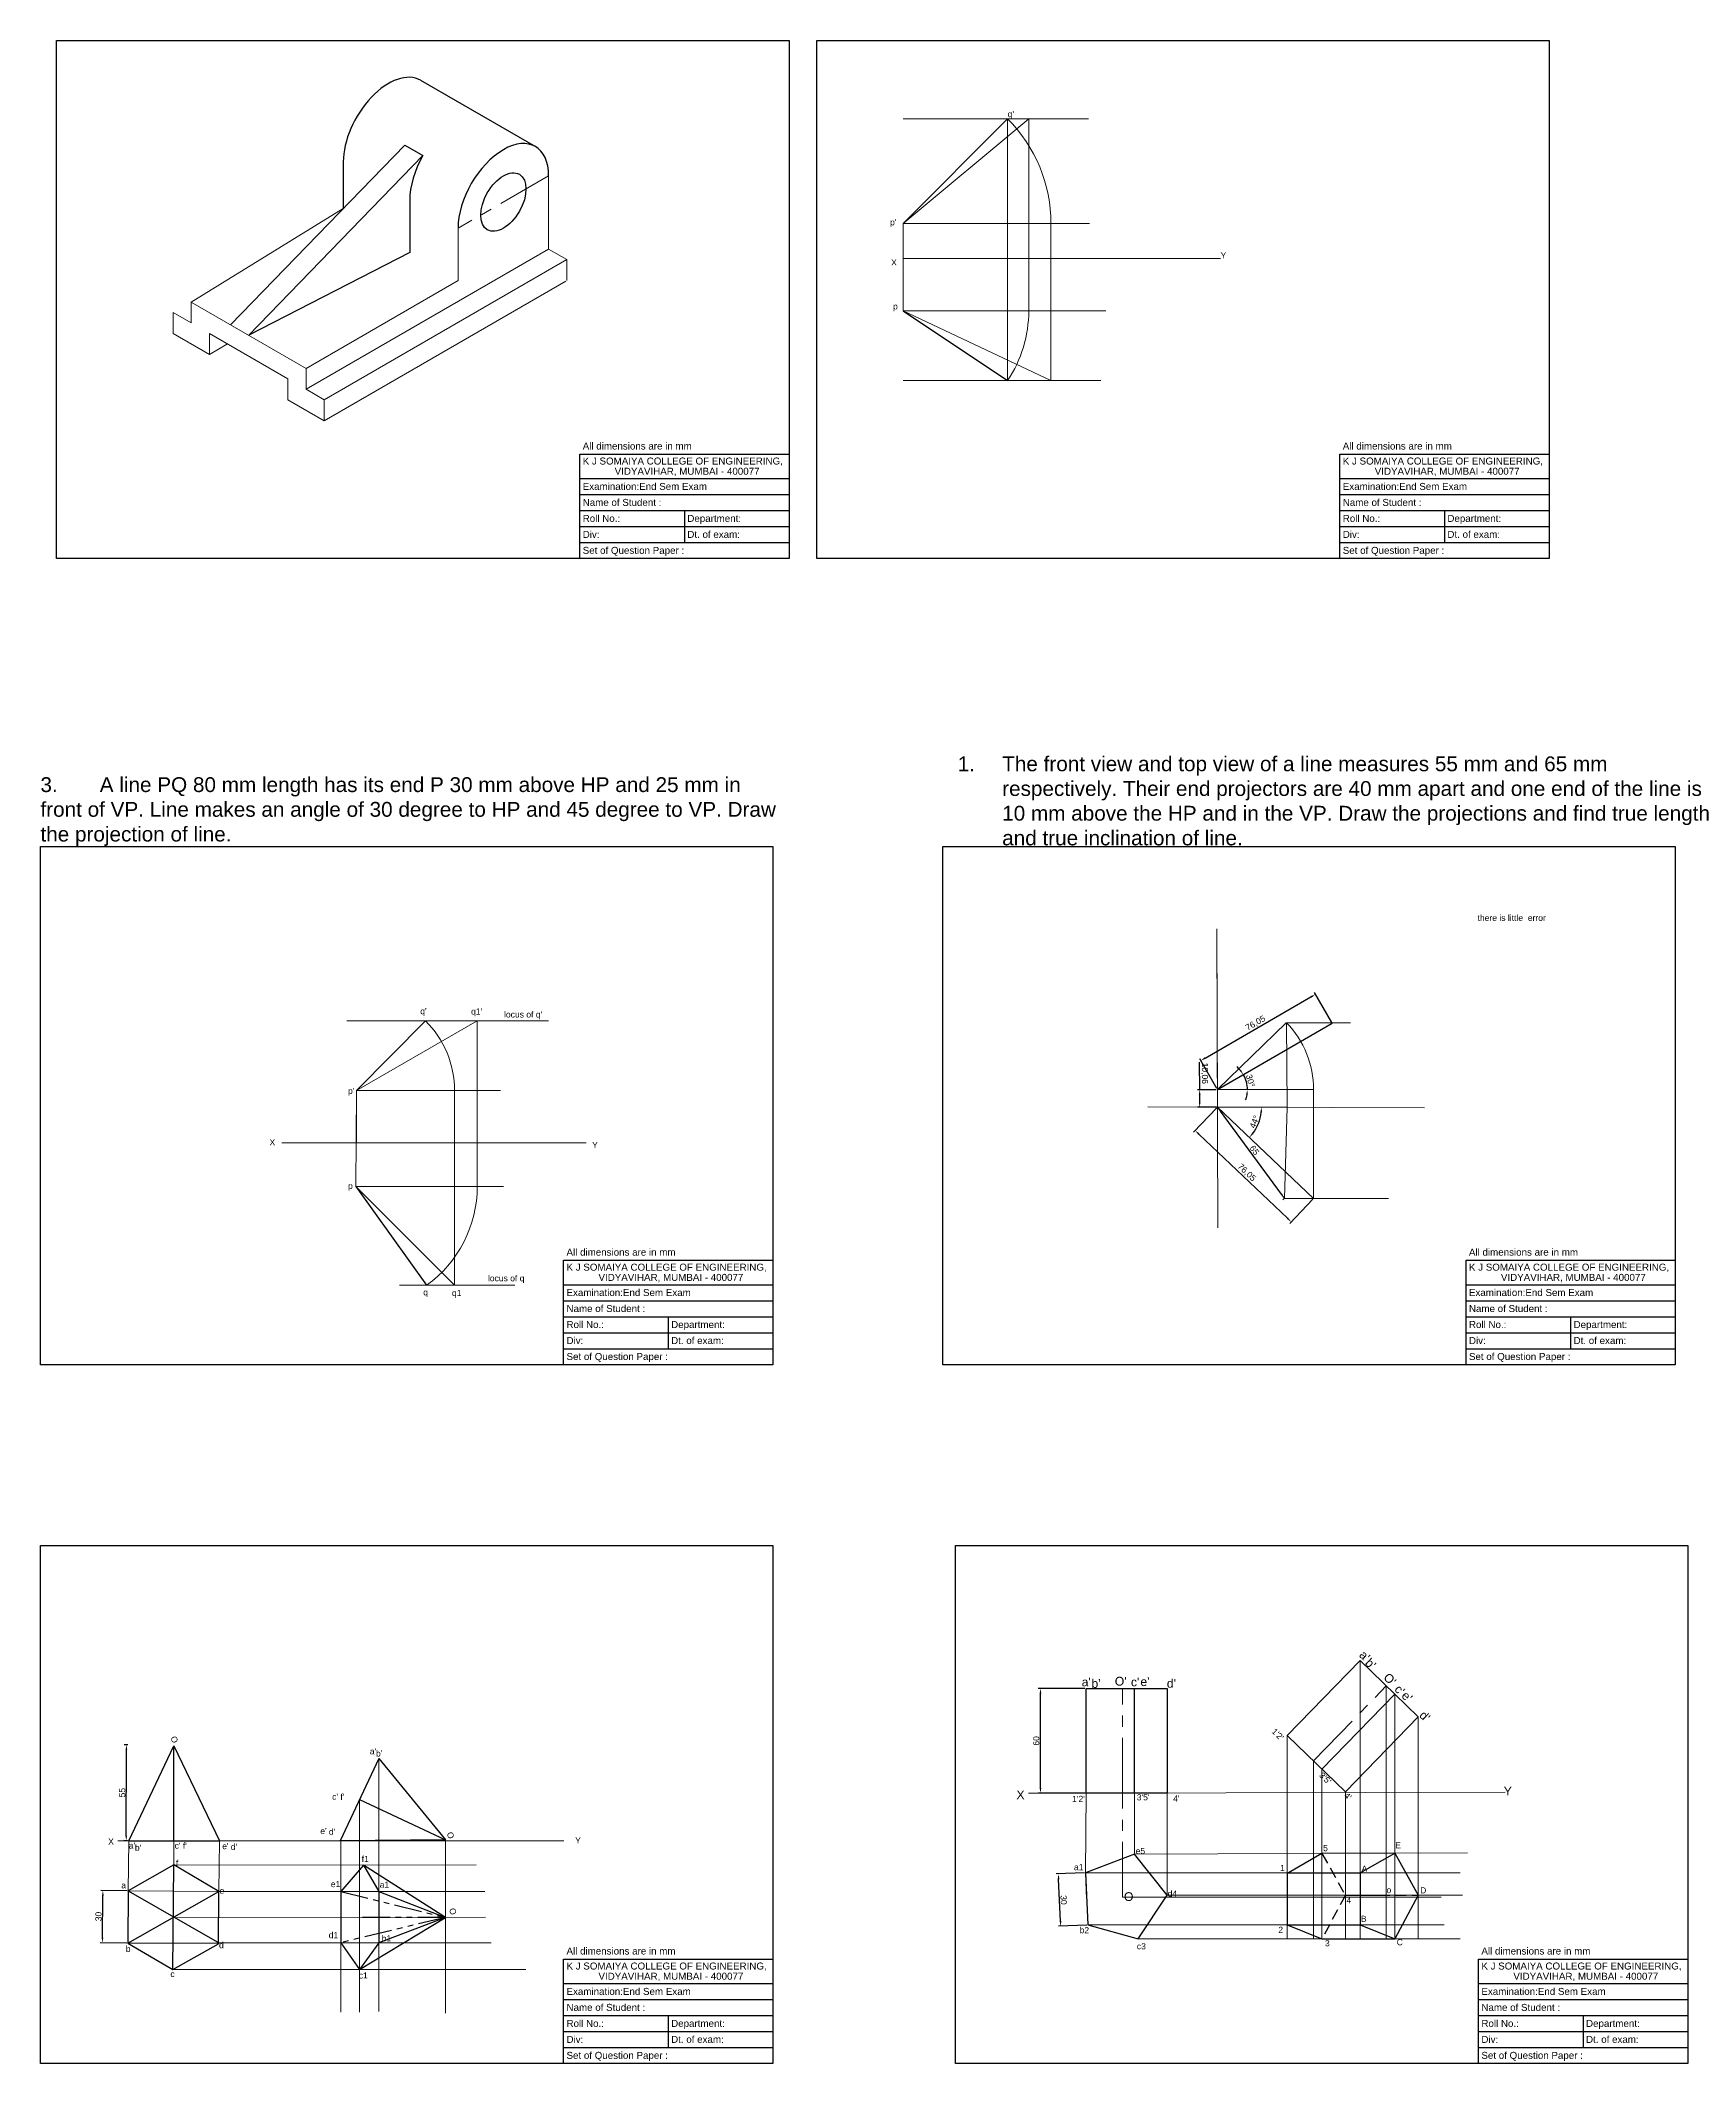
# Model space of a CAD drawing. Header units: millimetres. Extents: x 2649 to 6569, y 570 to 2859.
# Drawn here: x 2649 to 3598, y 570 to 1730 of the extents above; entities that cross this region are included whole.
import ezdxf

# ---------------------------------------------------------------- set-up
doc = ezdxf.new("R2010")
doc.units = ezdxf.units.MM
for name, pattern in [('CENTER', [50.8, 31.75, -6.35, 6.35, -6.35]), ('HIDDEN', [9.525, 6.35, -3.175]), ('PHANTOM2', [31.75, 15.875, -3.175, 3.175, -3.175, 3.175, -3.175])]:
    doc.linetypes.add(name, pattern=pattern)
doc.styles.get("Standard").update_dxf_attribs({"font": 'arial.ttf', "height": 3.5})
doc.dimstyles.new('ISO-25', dxfattribs={"dimtxt": 3, "dimasz": 3, "dimexe": 1.25, "dimexo": 0.625, "dimtad": 1, "dimtxsty": 'Standard', "dimcen": 2.5, "dimadec": 0, "dimazin": 0, "dimtfac": 1, "dimtmove": 0, "dimatfit": 3, "dimfxl": 1, "dimarcsym": 0})

# ---------------------------------------------------------------- blocks, each defined once
blk = doc.blocks.new('*D30')
at = {"color": 0, "lineweight": -2, "transparency": 16777216}
for p, q in [((3314.2, 1128.5), (3314.1, 1144.2)), ((3323.7, 1128.5), (3312.9, 1128.5)), ((3314.2, 1121.4), (3314.2, 1125.5)), ((3323.8, 1118.5), (3313, 1118.4))]:
    blk.add_line(p, q, dxfattribs=at)
at = {"color": 0, "lineweight": 9, "transparency": 16777216}
for points in [[(3314.7, 1125.5), (3313.7, 1125.5), (3314.2, 1128.5)], [(3314.7, 1121.4), (3313.7, 1121.4), (3314.2, 1118.4)]]:
    blk.add_solid(points, dxfattribs=at)
at = {"layer": 'Defpoints', "color": 0, "lineweight": 9, "transparency": 16777216}
for p in [(3314.2, 1128.5), (3324.4, 1128.5), (3324.4, 1118.5)]:
    blk.add_point(p, dxfattribs=at)
at = {"color": 0, "lineweight": 9, "transparency": 16777216, "insert": (3316.9, 1137.9), "char_height": 3.5, "attachment_point": 5, "rotation": 270.2013}
blk.add_mtext('10,06', dxfattribs=at)
blk = doc.blocks.new('*D31')
at = {"color": 0, "lineweight": -2, "transparency": 16777216}
for p, q in [((3389.9, 1167.1), (3380, 1184.3)), ((3317.4, 1146.6), (3378, 1181.7)), ((3324.1, 1129.1), (3314.2, 1146.2))]:
    blk.add_line(p, q, dxfattribs=at)
at = {"color": 0, "lineweight": 9, "transparency": 16777216}
for points in [[(3377.8, 1182.1), (3378.3, 1181.2), (3380.6, 1183.2)], [(3317.1, 1147.1), (3317.6, 1146.2), (3314.8, 1145.1)]]:
    blk.add_solid(points, dxfattribs=at)
at = {"layer": 'Defpoints', "color": 0, "lineweight": 9, "transparency": 16777216}
for p in [(3380.6, 1183.2), (3390.2, 1166.6), (3324.4, 1128.5)]:
    blk.add_point(p, dxfattribs=at)
at = {"color": 0, "lineweight": 9, "transparency": 16777216, "insert": (3346.3, 1166.5), "char_height": 3.5, "attachment_point": 5, "rotation": 30.0066}
blk.add_mtext('76,05', dxfattribs=at)
blk = doc.blocks.new('*D32')
at = {"color": 0, "lineweight": -2, "transparency": 16777216}
for p, q in [((3324, 1118.1), (3310.7, 1104.2)), ((3313.8, 1103), (3364.6, 1054.8)), ((3379.1, 1065.7), (3365.9, 1051.8))]:
    blk.add_line(p, q, dxfattribs=at)
at = {"color": 0, "lineweight": 9, "transparency": 16777216}
for points in [[(3314.1, 1103.4), (3313.4, 1102.6), (3311.6, 1105.1)], [(3364.9, 1055.1), (3364.2, 1054.4), (3366.7, 1052.7)]]:
    blk.add_solid(points, dxfattribs=at)
at = {"layer": 'Defpoints', "color": 0, "lineweight": 9, "transparency": 16777216}
for p in [(3324.4, 1118.5), (3379.5, 1066.2), (3366.7, 1052.7)]:
    blk.add_point(p, dxfattribs=at)
at = {"color": 0, "lineweight": 9, "transparency": 16777216, "insert": (3341.1, 1080.9), "char_height": 3.5, "attachment_point": 5, "rotation": 316.4724}
blk.add_mtext('76,05', dxfattribs=at)
blk = doc.blocks.new('*D33')
at = {"color": 0, "lineweight": -2, "transparency": 16777216}
for p, q in [((3323.9, 1118.2), (3323.4, 1117.8)), ((3361.1, 1068.6), (3326.2, 1116.1)), ((3362.4, 1065.8), (3361.9, 1065.4))]:
    blk.add_line(p, q, dxfattribs=at)
at = {"color": 0, "lineweight": 9, "transparency": 16777216}
for points in [[(3326.6, 1116.4), (3325.8, 1115.8), (3324.4, 1118.5)], [(3361.5, 1068.9), (3360.7, 1068.3), (3362.9, 1066.2)]]:
    blk.add_solid(points, dxfattribs=at)
at = {"layer": 'Defpoints', "color": 0, "lineweight": 9, "transparency": 16777216}
for p in [(3324.4, 1118.5), (3324.4, 1118.5), (3362.9, 1066.2)]:
    blk.add_point(p, dxfattribs=at)
at = {"color": 0, "lineweight": 9, "transparency": 16777216, "insert": (3345.6, 1093.8), "char_height": 3.5, "attachment_point": 5, "rotation": 306.3169}
blk.add_mtext('65', dxfattribs=at)
blk = doc.blocks.new('*D34')
at = {"color": 0, "lineweight": -2, "transparency": 16777216}
for start, end in [(40.0404, 50.0742), (0, 30.0066), (339.9323, 349.9662)]:
    blk.add_arc((3324.4, 1128.5), 17.2, start, end, dxfattribs=at)
at = {"color": 0, "lineweight": 9, "transparency": 16777216}
for points in [[(3337.9, 1139.9), (3337.1, 1139.3), (3339.2, 1137.1)], [(3340.8, 1125.6), (3341.8, 1125.5), (3341.5, 1128.5)]]:
    blk.add_solid(points, dxfattribs=at)
at = {"layer": 'Defpoints', "color": 0, "lineweight": 9, "transparency": 16777216}
for p in [(3390.2, 1166.6), (3324.4, 1128.5), (3324.4, 1128.5), (3341.3, 1131.5), (3379.5, 1128.5)]:
    blk.add_point(p, dxfattribs=at)
at = {"color": 0, "lineweight": 9, "transparency": 16777216, "insert": (3343.3, 1133.6), "char_height": 3.5, "attachment_point": 5, "rotation": 285.0033}
blk.add_mtext('30°', dxfattribs=at)
blk = doc.blocks.new('*D35')
at = {"color": 0, "lineweight": -2, "transparency": 16777216}
blk.add_arc((3324.4, 1118.5), 25.3, 323.2833, 353.1891, dxfattribs=at)
at = {"color": 0, "lineweight": 9, "transparency": 16777216}
for points in [[(3349, 1115.6), (3350, 1115.5), (3349.6, 1118.5)], [(3345, 1103.1), (3344.3, 1103.8), (3342.7, 1101.1)]]:
    blk.add_solid(points, dxfattribs=at)
at = {"layer": 'Defpoints', "color": 0, "lineweight": 9, "transparency": 16777216}
for p in [(3324.4, 1118.5), (3324.4, 1118.5), (3364.4, 1118.5), (3346.5, 1106.3), (3379.5, 1066.2)]:
    blk.add_point(p, dxfattribs=at)
at = {"color": 0, "lineweight": 9, "transparency": 16777216, "insert": (3345.6, 1110.1), "char_height": 3.5, "attachment_point": 5, "rotation": 68.2362}
blk.add_mtext('44°', dxfattribs=at)
blk = doc.blocks.new('*D48')
at = {"color": 0, "lineweight": -2, "transparency": 16777216}
for p, q in [((2699.2, 669.3), (2684, 669.4)), ((2685, 642.4), (2685.2, 666.4)), ((2698.9, 639.3), (2683.7, 639.4))]:
    blk.add_line(p, q, dxfattribs=at)
at = {"color": 0, "lineweight": 9, "transparency": 16777216}
for points in [[(2684.7, 666.4), (2685.7, 666.4), (2685.2, 669.4)], [(2684.5, 642.4), (2685.5, 642.4), (2684.9, 639.4)]]:
    blk.add_solid(points, dxfattribs=at)
at = {"layer": 'Defpoints', "color": 0, "lineweight": 9, "transparency": 16777216}
for p in [(2685.2, 669.4), (2699.8, 669.3), (2699.5, 639.3)]:
    blk.add_point(p, dxfattribs=at)
at = {"color": 0, "lineweight": 9, "transparency": 16777216, "insert": (2682.7, 654.5), "char_height": 3.5, "attachment_point": 5, "rotation": 89.473}
blk.add_mtext('30', dxfattribs=at)
blk = doc.blocks.new('*D49')
at = {"color": 0, "lineweight": -2, "transparency": 16777216}
for p, q in [((2699.6, 752.9), (2697.5, 753)), ((2698.6, 701), (2698.7, 750)), ((2699.4, 697.9), (2697.3, 698))]:
    blk.add_line(p, q, dxfattribs=at)
at = {"color": 0, "lineweight": 9, "transparency": 16777216}
for points in [[(2698.2, 750), (2699.2, 749.9), (2698.8, 753)], [(2698.1, 701), (2699.1, 700.9), (2698.6, 698)]]:
    blk.add_solid(points, dxfattribs=at)
at = {"layer": 'Defpoints', "color": 0, "lineweight": 9, "transparency": 16777216}
for p in [(2698.8, 753), (2700.2, 752.9), (2700.1, 697.9)]:
    blk.add_point(p, dxfattribs=at)
at = {"color": 0, "lineweight": 9, "transparency": 16777216, "insert": (2696.3, 725.5), "char_height": 3.5, "attachment_point": 5, "rotation": 89.8241}
blk.add_mtext('55', dxfattribs=at)
blk = doc.blocks.new('*D50')
at = {"color": 0, "lineweight": -2, "transparency": 16777216}
for p, q in [((3248.1, 679.6), (3231.9, 678.9)), ((3234.4, 651.9), (3233.3, 675.9)), ((3249.4, 649.6), (3233.3, 648.9))]:
    blk.add_line(p, q, dxfattribs=at)
at = {"color": 0, "lineweight": 9, "transparency": 16777216}
for points in [[(3233.8, 675.9), (3232.8, 675.9), (3233.2, 678.9)], [(3234.9, 652), (3233.9, 651.9), (3234.5, 648.9)]]:
    blk.add_solid(points, dxfattribs=at)
at = {"layer": 'Defpoints', "color": 0, "lineweight": 9, "transparency": 16777216}
for p in [(3233.2, 678.9), (3248.7, 679.6), (3250.1, 649.6)]:
    blk.add_point(p, dxfattribs=at)
at = {"color": 0, "lineweight": 9, "transparency": 16777216, "insert": (3236.2, 664), "char_height": 3.5, "attachment_point": 5, "rotation": 272.6035}
blk.add_mtext('30', dxfattribs=at)
blk = doc.blocks.new('*D51')
at = {"color": 0, "lineweight": -2, "transparency": 16777216}
for p, q in [((3248.4, 785.2), (3221.6, 785.2)), ((3222.9, 728.2), (3222.9, 782.2)), ((3248.4, 725.2), (3221.6, 725.2))]:
    blk.add_line(p, q, dxfattribs=at)
at = {"color": 0, "lineweight": 9, "transparency": 16777216}
for points in [[(3222.4, 782.2), (3223.4, 782.2), (3222.9, 785.2)], [(3222.4, 728.2), (3223.4, 728.2), (3222.9, 725.2)]]:
    blk.add_solid(points, dxfattribs=at)
at = {"layer": 'Defpoints', "color": 0, "lineweight": 9, "transparency": 16777216}
for p in [(3222.9, 785.2), (3249, 785.2), (3249, 725.2)]:
    blk.add_point(p, dxfattribs=at)
at = {"color": 0, "lineweight": 9, "transparency": 16777216, "insert": (3220.5, 755.2), "char_height": 3.5, "attachment_point": 5, "rotation": 90}
blk.add_mtext('60', dxfattribs=at)

msp = doc.modelspace()

# ---------------------------------------------------------------- linework, layer by layer
for p, q in [((2658.705, 1729.987), (3078.705, 1729.987)), ((2658.705, 1432.987), (2658.705, 1729.987)), ((3078.705, 1729.987), (3078.705, 1432.987)), ((3094.582, 1729.987), (3514.582, 1729.987)), ((3094.582, 1432.987), (3094.582, 1729.987)), ((3514.582, 1729.987), (3514.582, 1432.987)), ((2958.705, 1492.81), (3078.705, 1492.81)), ((2958.705, 1432.987), (2958.705, 1492.81)), ((3078.705, 1487.987), (3078.705, 1432.987)), ((3394.582, 1492.81), (3514.582, 1492.81)), ((3394.582, 1432.987), (3394.582, 1492.81)), ((3514.582, 1487.987), (3514.582, 1432.987)), ((2958.705, 1478.82), (3078.705, 1478.82)), ((3394.582, 1478.82), (3514.582, 1478.82)), ((2958.705, 1469.653), (3078.705, 1469.653)), ((3394.582, 1469.653), (3514.582, 1469.653)), ((2958.705, 1460.487), (3078.705, 1460.487)), ((2958.705, 1451.32), (3078.705, 1451.32)), ((3018.705, 1460.487), (3018.705, 1442.153)), ((3394.582, 1460.487), (3514.582, 1460.487)), ((3394.582, 1451.32), (3514.582, 1451.32)), ((3454.582, 1460.487), (3454.582, 1442.153)), ((2958.705, 1442.153), (3078.705, 1442.153)), ((3394.582, 1442.153), (3514.582, 1442.153)), ((3078.705, 1432.987), (2658.705, 1432.987)), ((3078.705, 1432.987), (2958.705, 1432.987)), ((3514.582, 1432.987), (3094.582, 1432.987)), ((3514.582, 1432.987), (3394.582, 1432.987))]:
    msp.add_line(p, q)
at = {"lineweight": 30}
for p, q in [((2867.425, 1707.162), (2933.243, 1669.162)), ((3144.075, 1625.033), (3204.075, 1685.033)), ((2758.436, 1567.023), (2858.395, 1669.948)), ((2768.828, 1561.023), (2868.788, 1663.948)), ((2823.073, 1660.342), (2823.073, 1633.578)), ((2858.395, 1669.948), (2868.788, 1663.948)), ((2861.178, 1638.342), (2861.178, 1608.342)), ((2861.178, 1608.342), (2768.828, 1561.023)), ((3144.075, 1575.033), (3204.075, 1535.033))]:
    msp.add_line(p, q, dxfattribs=at)
at = {"lineweight": 9}
for p, q in [((3144.075, 1685.033), (3204.075, 1685.033)), ((3144.075, 1625.033), (3216.186, 1685.033)), ((3204.075, 1625.033), (3204.075, 1685.033)), ((3204.075, 1685.033), (3204.075, 1535.033)), ((3204.075, 1685.033), (3250.471, 1685.033)), ((3250.471, 1685.033), (3216.186, 1685.033)), ((3216.186, 1685.033), (3216.186, 1575.033)), ((2940.852, 1610.342), (2940.852, 1652.342)), ((2735.919, 1580.023), (2823.073, 1633.578)), ((3144.075, 1605.033), (3144.075, 1625.033)), ((3144.075, 1625.033), (3144.075, 1575.033)), ((3144.075, 1625.033), (3251.017, 1625.033)), ((3204.075, 1625.033), (3204.075, 1575.033)), ((3228.928, 1625.033), (3228.928, 1535.033)), ((2888.891, 1622.342), (2888.891, 1592.342)), ((2940.852, 1610.342), (2801.737, 1530.023)), ((2812.129, 1524.023), (2951.245, 1604.342)), ((2940.852, 1610.342), (2951.245, 1604.342)), ((2951.245, 1604.342), (2940.852, 1610.342)), ((2951.245, 1604.342), (2951.245, 1592.342)), ((3144.075, 1605.033), (3326.156, 1605.033)), ((2888.891, 1592.342), (2801.737, 1542.023)), ((2812.129, 1512.023), (2950.693, 1592.023)), ((2735.919, 1568.023), (2735.919, 1580.023)), ((2735.919, 1580.023), (2801.737, 1542.023)), ((2725.527, 1562.023), (2725.527, 1574.023)), ((2725.527, 1574.023), (2735.919, 1568.023)), ((3144.075, 1575.033), (3260.29, 1575.033)), ((3144.075, 1575.033), (3228.928, 1535.033)), ((2746.311, 1550.023), (2725.527, 1562.023)), ((2791.345, 1536.023), (2746.311, 1562.023)), ((2746.311, 1562.023), (2746.311, 1550.023)), ((2746.311, 1550.023), (2756.704, 1556.023)), ((2791.345, 1524.023), (2791.345, 1536.023)), ((2801.737, 1542.023), (2801.737, 1530.023)), ((3144.075, 1535.033), (3204.075, 1535.033)), ((3228.928, 1535.033), (3204.075, 1535.033)), ((3204.075, 1535.033), (3257.562, 1535.033)), ((2812.129, 1512.023), (2791.345, 1524.023)), ((2801.737, 1530.023), (2812.129, 1524.023)), ((2812.129, 1524.023), (2812.129, 1512.023))]:
    msp.add_line(p, q, dxfattribs=at)
at = {"linetype": 'CENTER', "lineweight": 9}
msp.add_line((2940.852, 1652.342), (2888.891, 1622.342), dxfattribs=at)
at = {"transparency": 33554687}
for p, q in [((2649.413, 1267.85), (3069.413, 1267.85)), ((2649.413, 970.85), (2649.413, 1267.85)), ((3069.413, 1267.85), (3069.413, 970.85)), ((3166.94, 1267.85), (3586.94, 1267.85)), ((3166.94, 970.85), (3166.94, 1267.85)), ((3586.94, 1267.85), (3586.94, 970.85)), ((2949.413, 1030.673), (3069.413, 1030.673)), ((2949.413, 970.85), (2949.413, 1030.673)), ((3466.94, 1030.673), (3586.94, 1030.673)), ((3466.94, 970.85), (3466.94, 1030.673)), ((2949.413, 1016.683), (3069.413, 1016.683)), ((3466.94, 1016.683), (3586.94, 1016.683)), ((2949.413, 1007.517), (3069.413, 1007.517)), ((2949.413, 998.35), (3069.413, 998.35)), ((3009.413, 998.35), (3009.413, 980.017)), ((3466.94, 1007.517), (3586.94, 1007.517)), ((3466.94, 998.35), (3586.94, 998.35)), ((3526.94, 998.35), (3526.94, 980.017)), ((2949.413, 989.183), (3069.413, 989.183)), ((3466.94, 989.183), (3586.94, 989.183)), ((2949.413, 980.017), (3069.413, 980.017)), ((3466.94, 980.017), (3586.94, 980.017)), ((3069.413, 970.85), (2649.413, 970.85)), ((3069.413, 970.85), (2949.413, 970.85)), ((3586.94, 970.85), (3166.94, 970.85)), ((3586.94, 970.85), (3466.94, 970.85)), ((2649.413, 867.22), (3069.413, 867.22)), ((2649.413, 570.22), (2649.413, 867.22)), ((3069.413, 867.22), (3069.413, 570.22)), ((3174.078, 867.22), (3594.078, 867.22)), ((3174.078, 570.22), (3174.078, 867.22)), ((3594.078, 867.22), (3594.078, 570.22)), ((2949.413, 630.044), (3069.413, 630.044)), ((2949.413, 570.22), (2949.413, 630.044)), ((3474.078, 630.044), (3594.078, 630.044)), ((3474.078, 570.22), (3474.078, 630.044)), ((2949.413, 616.054), (3069.413, 616.054)), ((3474.078, 616.054), (3594.078, 616.054)), ((2949.413, 606.887), (3069.413, 606.887)), ((3474.078, 606.887), (3594.078, 606.887)), ((2949.413, 597.72), (3069.413, 597.72)), ((3009.413, 597.72), (3009.413, 579.387)), ((3474.078, 597.72), (3594.078, 597.72)), ((3534.078, 597.72), (3534.078, 579.387)), ((2949.413, 588.554), (3069.413, 588.554)), ((3474.078, 588.554), (3594.078, 588.554)), ((3069.413, 570.22), (2649.413, 570.22)), ((2949.413, 579.387), (3069.413, 579.387)), ((3069.413, 570.22), (2949.413, 570.22)), ((3594.078, 570.22), (3174.078, 570.22)), ((3474.078, 579.387), (3594.078, 579.387)), ((3594.078, 570.22), (3474.078, 570.22))]:
    msp.add_line(p, q, dxfattribs=at)
at = {"lineweight": 9, "transparency": 33554687}
for p, q in [((3324.391, 1118.533), (3324.032, 1220.729)), ((3324.032, 1220.729), (3324.634, 1049.348)), ((2899.897, 1167.968), (2825.131, 1167.968)), ((2830.615, 1127.968), (2899.897, 1167.968)), ((2899.897, 1167.968), (2940.737, 1167.968)), ((2899.897, 1167.968), (2899.897, 1072.969)), ((3324.356, 1128.533), (3363.775, 1166.888)), ((3363.775, 1166.888), (3400.73, 1166.888)), ((3364.391, 1118.533), (3364.016, 1166.888)), ((2830.615, 1127.968), (2830.335, 1072.969)), ((2830.615, 1097.968), (2830.615, 1127.968)), ((2830.615, 1127.968), (2882.179, 1127.968)), ((2882.179, 1127.968), (2830.615, 1127.968)), ((2882.179, 1127.968), (2913.283, 1127.968)), ((2886.904, 1016.401), (2886.904, 1127.968)), ((3324.391, 1118.533), (3324.356, 1128.533)), ((3324.356, 1128.533), (3379.528, 1128.533)), ((3379.528, 1128.533), (3379.528, 1066.159)), ((3284.391, 1118.653), (3324.391, 1118.533)), ((3284.44, 1118.625), (3443.195, 1118.026)), ((3324.391, 1118.533), (3364.391, 1118.533)), ((3324.391, 1118.533), (3362.887, 1066.159)), ((3362.887, 1066.159), (3364.391, 1118.533)), ((2787.749, 1097.968), (2962.313, 1097.968)), ((2830.335, 1072.969), (2888.956, 1072.969)), ((2888.956, 1072.969), (2830.335, 1072.969)), ((2830.335, 1072.969), (2886.904, 1016.401)), ((2888.956, 1072.969), (2914.935, 1072.969)), ((3362.887, 1066.159), (3422.532, 1066.159)), ((3422.532, 1066.159), (3362.887, 1066.159)), ((2921.467, 1016.401), (2855.278, 1016.401)), ((2886.904, 1016.401), (2921.467, 1016.401)), ((3364.344, 758.284), (3364.344, 641.683)), ((3216.009, 725.18), (3276.783, 725.18)), ((3249.021, 725.18), (3489.367, 725.821)), ((3249.021, 725.18), (3295.501, 725.304)), ((2693.791, 697.946), (2949.568, 697.946)), ((2699.791, 669.295), (2700.054, 697.946)), ((2725.909, 684.055), (2725.909, 697.946)), ((2751.75, 668.817), (2752.018, 697.946)), ((3276.783, 690.174), (3295.501, 666.73)), ((3248.702, 679.617), (3249.383, 664.633))]:
    msp.add_line(p, q, dxfattribs=at)
at = {"lineweight": 30, "transparency": 33554687}
for p, q in [((2870.219, 1167.968), (2830.615, 1127.968)), ((3324.373, 1128.533), (3390.23, 1166.566)), ((3324.391, 1118.533), (3379.528, 1066.159)), ((2830.335, 1072.969), (2870.818, 1016.401)), ((3364.344, 758.284), (3406.142, 801.329)), ((3406.142, 801.329), (3426.059, 781.99)), ((3249.021, 725.18), (3249.021, 785.18)), ((3249.021, 785.18), (3276.783, 785.18)), ((3276.783, 725.18), (3276.783, 785.18)), ((3276.783, 785.18), (3295.501, 785.18)), ((3295.501, 785.18), (3295.501, 725.304)), ((3384.261, 738.944), (3426.059, 781.99)), ((3426.059, 781.99), (3439.488, 768.95)), ((3439.488, 768.95), (3397.776, 725.993)), ((3397.776, 725.993), (3364.344, 758.284)), ((2700.054, 697.946), (2725.909, 752.29)), ((2725.909, 697.946), (2725.909, 752.29)), ((2725.909, 752.29), (2752.018, 697.946)), ((2843.397, 745), (2821.348, 697.946)), ((2843.397, 745), (2881.635, 698.53)), ((2832.427, 721.589), (2881.635, 698.53)), ((3295.501, 725.304), (3249.021, 725.18)), ((2700.054, 697.946), (2752.018, 697.946)), ((2881.635, 698.53), (2821.348, 697.946)), ((3384.313, 690.667), (3365.174, 679.617)), ((3426.059, 690.858), (3384.313, 690.667)), ((3406.142, 679.617), (3426.059, 690.858)), ((3426.059, 690.858), (3439.488, 666.73)), ((2725.357, 624.058), (2725.909, 684.055)), ((2834.654, 683.994), (2821.679, 668.861)), ((2881.635, 654.027), (2834.654, 683.994)), ((2834.654, 683.994), (2843.397, 668.849)), ((3364.344, 679.617), (3364.344, 649.648)), ((3364.344, 679.617), (3406.142, 679.617)), ((3406.142, 679.617), (3406.142, 649.648)), ((2699.515, 639.296), (2751.75, 668.817)), ((2699.791, 669.295), (2752.032, 639.133)), ((2821.679, 668.861), (2821.679, 639.452)), ((2843.397, 668.849), (2843.397, 639.452)), ((2843.397, 668.849), (2881.635, 654.027)), ((3439.488, 666.73), (3426.059, 641.683)), ((2832.373, 624.058), (2881.635, 654.027)), ((2881.635, 654.027), (2843.397, 639.452)), ((3364.344, 649.648), (3384.313, 641.683)), ((3364.344, 649.648), (3406.142, 649.648)), ((3406.142, 649.648), (3426.059, 641.683)), ((2821.679, 639.452), (2832.373, 624.058)), ((2843.397, 639.452), (2832.373, 624.058)), ((3384.313, 641.683), (3426.059, 641.683))]:
    msp.add_line(p, q, dxfattribs=at)
at = {"lineweight": 9, "transparency": 33554534}
for p, q in [((3406.142, 801.329), (3406.142, 641.683)), ((3421.198, 786.709), (3421.198, 641.683)), ((3426.059, 781.99), (3426.059, 641.683)), ((3439.488, 768.95), (3439.488, 641.683)), ((3379.44, 743.704), (3379.44, 641.683)), ((3384.313, 738.997), (3384.313, 641.683)), ((3397.776, 725.993), (3397.776, 641.683)), ((3276.783, 690.174), (3467.816, 691.05)), ((3248.702, 679.617), (3463.629, 679.617)), ((3270.008, 665.57), (3452.604, 665.57)), ((3295.501, 666.73), (3464.886, 666.73)), ((3250.065, 649.648), (3454.418, 649.648)), ((3278.988, 641.683), (3463.629, 641.683))]:
    msp.add_line(p, q, dxfattribs=at)
at = {"linetype": 'CENTER', "lineweight": 9, "transparency": 33554687}
for p, q in [((3270.008, 725.236), (3270.008, 785.18)), ((3379.44, 743.704), (3421.198, 786.709))]:
    msp.add_line(p, q, dxfattribs=at)
at = {"lineweight": 9, "transparency": 33554559}
for p, q in [((2843.397, 745), (2843.397, 600.004)), ((2832.373, 721.473), (2832.373, 599.696)), ((3248.702, 679.617), (3249.021, 725.18)), ((3276.783, 725.18), (3276.783, 690.174)), ((3295.501, 666.73), (3295.501, 725.304)), ((2821.679, 697.946), (2821.679, 599.696)), ((2881.635, 698.53), (2881.635, 599.081)), ((2725.907, 683.897), (2899.327, 684.055)), ((2699.791, 669.295), (2751.751, 668.898)), ((2751.612, 668.898), (2904.26, 668.817)), ((2725.223, 653.825), (2904.568, 654.056)), ((2699.515, 639.296), (2752.032, 639.133)), ((2751.48, 639.452), (2907.959, 639.452)), ((2725.357, 624.058), (2927.685, 624.058))]:
    msp.add_line(p, q, dxfattribs=at)
at = {"linetype": 'CENTER', "lineweight": 9, "transparency": 33554559}
msp.add_line((3270.008, 665.57), (3270.008, 725.236), dxfattribs=at)
at = {"linetype": 'HIDDEN', "lineweight": 30, "transparency": 33554687}
for p, q in [((3384.313, 690.667), (3397.776, 666.73)), ((3397.776, 666.73), (3384.313, 641.683)), ((3397.776, 666.73), (3439.488, 666.73))]:
    msp.add_line(p, q, dxfattribs=at)
at = {"linetype": 'PHANTOM2', "lineweight": 30, "transparency": 33554687}
for p, q in [((2821.679, 668.861), (2881.635, 654.027)), ((2881.635, 654.027), (2821.679, 639.452)), ((2881.635, 654.027), (2832.373, 653.963))]:
    msp.add_line(p, q, dxfattribs=at)
at = {"linetype": 'CENTER', "lineweight": 30, "transparency": 33554687}
msp.add_line((3397.776, 666.73), (3421.198, 666.73), dxfattribs=at)
at = {"lineweight": 30, "transparency": 33554687}
for points in [[(3248.702, 679.617), (3250.065, 649.648), (3278.988, 641.683), (3295.501, 666.73), (3276.783, 690.174)], [(2699.515, 639.296), (2725.357, 624.058), (2751.474, 638.818), (2751.75, 668.817), (2725.909, 684.055), (2699.791, 669.295)]]:
    msp.add_lwpolyline(points, close=True, dxfattribs=at)
at = {"lineweight": 9}
for centre, radius, start, end in [((3144.075, 1625.033), 84.853, 0, 45), ((3144.075, 1575.033), 72.111, 326.309932, 0)]:
    msp.add_arc(centre, radius, start, end, dxfattribs=at)
at = {"lineweight": 9, "transparency": 33554687}
for centre, radius, start, end in [((2830.615, 1127.968), 56.289, 360, 45.285196), ((3324.356, 1128.533), 55.173, 0, 44.041284), ((2830.335, 1072.969), 69.562, 305.588653, 0)]:
    msp.add_arc(centre, radius, start, end, dxfattribs=at)
at = {"lineweight": 30}
for centre, start_param in [((2849.054, 1675.342), 3.14159265), ((2914.872, 1637.342), 2.35619449), ((2887.159, 1653.342), 4.71238898)]:
    msp.add_ellipse(centre, major_axis=(-18.371, -31.82), ratio=0.57735027, start_param=start_param, end_param=5.49778714, dxfattribs=at)
msp.add_ellipse((2914.872, 1637.342), major_axis=(-9.186, -15.91), ratio=0.57735027, dxfattribs=at)

# ---------------------------------------------------------------- texts
at = {"lineweight": 9}
for s, p in [("q'", (3204.075, 1686.005)), ("p'", (3136.635, 1624.046)), ('Y', (3326.156, 1605.033)), ('p', (3138.345, 1575.797))]:
    msp.add_text(s, height=3.5, dxfattribs=at).set_placement(p)
for s, height, p in [('All dimensions are in mm', 4.00791, (2960.383, 1495.492)), ('All dimensions are in mm', 4.00791, (3396.26, 1495.492)), ('K J SOMAIYA COLLEGE OF ENGINEERING, ', 4.00791, (2960.383, 1486.884)), ('VIDYAVIHAR, MUMBAI - 400077', 4.00791, (2978.719, 1481.032)), ('K J SOMAIYA COLLEGE OF ENGINEERING, ', 4.00791, (3396.26, 1486.884)), ('VIDYAVIHAR, MUMBAI - 400077', 4.00791, (3414.596, 1481.032)), ('Examination:End Sem Exam ', 4.00791, (2960.383, 1472.336)), ('Examination:End Sem Exam ', 4.00791, (3396.26, 1472.336)), ('Name of Student : ', 4.00791, (2960.383, 1463.169)), ('Name of Student : ', 4.00791, (3396.26, 1463.169)), ('Roll No.: ', 4.0079, (2960.383, 1454.002)), ('Department: ', 4.00791, (3020.383, 1454.002)), ('Roll No.: ', 4.0079, (3396.26, 1454.002)), ('Department: ', 4.00791, (3456.26, 1454.002)), ('Set of Question Paper : ', 4.00791, (2960.383, 1435.669)), ('Div: ', 4.0079, (2960.383, 1444.836)), ('Dt. of exam:', 4.00791, (3020.383, 1444.836)), ('Set of Question Paper : ', 4.00791, (3396.26, 1435.669)), ('Div: ', 4.0079, (3396.26, 1444.836)), ('Dt. of exam:', 4.00791, (3456.26, 1444.836))]:
    msp.add_text(s, height=height).set_placement(p)
at = {"lineweight": 9, "transparency": 33554687}
for s, height, p in [('there is little  error  ', 3.5, (3473.578, 1225.246)), ("q'", 3.5, (2867.226, 1171.748)), ("q1'", 3.5, (2896.373, 1171.587)), ("locus of q'", 3.5, (2915.279, 1169.886)), ("p'", 3.5, (2825.808, 1126.033)), ('X', 3.5, (2780.801, 1096.549)), ('Y', 3.5, (2965.791, 1095.041)), ('p', 3.5, (2825.808, 1071.601)), ('locus of q', 3.5, (2906.044, 1018.665)), ('q', 3.5, (2868.958, 1010.626)), ('q1', 3.5, (2885.407, 1010.191)), ("a'", 5, (3246.529, 786.45)), ("b'", 5, (3252.111, 785.596)), ("O'", 5, (3265.51, 786.897)), ("c'", 5, (3274.75, 786.442)), ("e'", 5, (3280.21, 786.608)), ("d'", 5, (3295.371, 785.668)), ("a'", 3.5, (2838.288, 747.464)), ("b'", 3.5, (2841.82, 746.223)), ("c'", 3.5, (2816.681, 721.456)), ("f'", 3.5, (2821.422, 721.363)), ('X', 5, (3209.12, 721.718)), ("1'2'", 3.5, (3241.059, 720.175)), ("3'5'", 3.5, (3278.131, 721.127)), ("4'", 3.5, (3299.029, 720.393)), ('Y', 5, (3488.557, 723.894)), ('X', 3.5, (2688.249, 695.753)), ("a'", 3.5, (2700.041, 693.465)), ("b'", 3.5, (2703.573, 692.223)), ("c'", 3.5, (2726.375, 693.432)), ("f'", 3.5, (2731.116, 693.338)), ("e'", 3.5, (2753.655, 693.108)), ("d'", 3.5, (2758.567, 692.709)), ("e'", 3.5, (2809.888, 701.763)), ("d'", 3.5, (2814.799, 701.364)), ('Y', 3.5, (2956.04, 696.398)), ('E', 3.5, (3426.35, 693.612)), ('f', 3.5, (2727.135, 683.38)), ('a1', 3.5, (3242.096, 681.051)), ('e5', 3.5, (3277.479, 690.327)), ('5', 3.5, (3385.001, 691.948)), ('a', 3.5, (2695.752, 670.667)), ('1', 3.5, (3360.326, 680.608)), ('A', 3.5, (3407.045, 680.157)), ('e', 3.5, (2752.123, 667.538)), ('O', 5, (3270.789, 663.422)), ('4', 3.5, (3398.391, 662.007)), ('D', 3.5, (3440.629, 667.756)), ('B', 3.5, (3406.687, 651.427)), ('b', 3.5, (2698.366, 634.221)), ('d', 3.5, (2751.829, 636.331)), ('b2', 3.5, (3245.355, 644.946)), ('c3', 3.5, (3278.146, 635.699)), ('2', 3.5, (3359.324, 645.142)), ('3', 3.5, (3386.072, 637.433)), ('C', 3.5, (3427.208, 638.022)), ('c', 3.5, (2723.924, 619.817))]:
    msp.add_text(s, height=height, dxfattribs=at).set_placement(p)
at = {"transparency": 33554687}
for s, height, p in [('All dimensions are in mm', 4.00791, (2951.091, 1033.356)), ('All dimensions are in mm', 4.00791, (3468.618, 1033.356)), ('K J SOMAIYA COLLEGE OF ENGINEERING, ', 4.00791, (2951.091, 1024.748)), ('VIDYAVIHAR, MUMBAI - 400077', 4.00791, (2969.427, 1018.896)), ('K J SOMAIYA COLLEGE OF ENGINEERING, ', 4.00791, (3468.618, 1024.748)), ('VIDYAVIHAR, MUMBAI - 400077', 4.00791, (3486.955, 1018.896)), ('Examination:End Sem Exam ', 4.00791, (2951.091, 1010.199)), ('Examination:End Sem Exam ', 4.00791, (3468.618, 1010.199)), ('Name of Student : ', 4.00791, (2951.091, 1001.033)), ('Name of Student : ', 4.00791, (3468.618, 1001.033)), ('Roll No.: ', 4.0079, (2951.091, 991.866)), ('Div: ', 4.0079, (2951.091, 982.699)), ('Department: ', 4.00791, (3011.091, 991.866)), ('Dt. of exam:', 4.00791, (3011.091, 982.699)), ('Roll No.: ', 4.0079, (3468.618, 991.866)), ('Div: ', 4.0079, (3468.618, 982.699)), ('Department: ', 4.00791, (3528.618, 991.866)), ('Dt. of exam:', 4.00791, (3528.618, 982.699)), ('Set of Question Paper : ', 4.00791, (2951.091, 973.533)), ('Set of Question Paper : ', 4.00791, (3468.618, 973.533)), ('All dimensions are in mm', 4.00791, (2951.091, 632.726)), ('K J SOMAIYA COLLEGE OF ENGINEERING, ', 4.00791, (2951.091, 624.118)), ('All dimensions are in mm', 4.00791, (3475.756, 632.726)), ('K J SOMAIYA COLLEGE OF ENGINEERING, ', 4.00791, (3475.756, 624.118)), ('VIDYAVIHAR, MUMBAI - 400077', 4.00791, (2969.427, 618.266)), ('VIDYAVIHAR, MUMBAI - 400077', 4.00791, (3494.092, 618.266)), ('Examination:End Sem Exam ', 4.00791, (2951.091, 609.569)), ('Name of Student : ', 4.00791, (2951.091, 600.403)), ('Examination:End Sem Exam ', 4.00791, (3475.756, 609.569)), ('Name of Student : ', 4.00791, (3475.756, 600.403)), ('Roll No.: ', 4.0079, (2951.091, 591.236)), ('Department: ', 4.00791, (3011.091, 591.236)), ('Roll No.: ', 4.0079, (3475.756, 591.236)), ('Department: ', 4.00791, (3535.756, 591.236)), ('Div: ', 4.0079, (2951.091, 582.069)), ('Dt. of exam:', 4.00791, (3011.091, 582.069)), ('Div: ', 4.0079, (3475.756, 582.069)), ('Dt. of exam:', 4.00791, (3535.756, 582.069)), ('Set of Question Paper : ', 4.00791, (2951.091, 572.903)), ('Set of Question Paper : ', 4.00791, (3475.756, 572.903))]:
    msp.add_text(s, height=height, dxfattribs=at).set_placement(p)
at = {"lineweight": 9, "transparency": 33554687}
for s, height, p in [("a'", 5, (3405.239, 803.977)), ("b'", 5, (3408.648, 799.476)), ("O'", 5, (3419.168, 791.074)), ("c'", 5, (3425.48, 784.311)), ("e'", 5, (3429.513, 780.626)), ("d'", 5, (3439.735, 769.391)), ("1'2'", 3.5, (3355.145, 760.239)), ("3'5'", 3.5, (3382.405, 735.097)), ("4'", 3.5, (3396.669, 723.475))]:
    msp.add_text(s, height=height, rotation=315.84261, dxfattribs=at).set_placement(p)
at = {"lineweight": 30, "transparency": 33554687}
for p in [(2723.927, 757.139), (2882.309, 702.245), (2883.612, 658.62)]:
    msp.add_text('O', height=3.5, rotation=290.001926, dxfattribs=at).set_placement(p)
for s, p in [('f1', (2833.634, 685.773)), ('e1', (2815.932, 671.341)), ('a1', (2843.982, 671.018)), ('d1', (2814.711, 642.08)), ('b1', (2845.072, 640.225)), ('c1', (2831.947, 618.979))]:
    msp.add_text(s, height=3.5, dxfattribs=at).set_placement(p)
at = {"linetype": 'CENTER', "lineweight": 9, "transparency": 33554687}
msp.add_text('d4', height=3.5, dxfattribs=at).set_placement((3295.861, 665.902))
at = {"lineweight": 9, "insert": (3137.256, 1604.494), "char_height": 3.5, "attachment_point": 1}
msp.add_mtext_dynamic_manual_height_columns('X', width=15.62959, gutter_width=17.5, heights=[0], dxfattribs=at)
at = {"transparency": 33554687, "char_height": 8.5, "attachment_point": 1}
for s, width, insert in [('\\pxi-3,l4,t4;1.^IThe front view and top view of a line measures 55 mm and 65 mm respectively. Their end projectors are 40 mm apart and one end of the line is 10 mm above the HP and in the VP. Draw the projections and find true length and true inclination of line.', 444.12082, (3166.94, 1319.569)), ('3.^IA line PQ 80 mm length has its end P 30 mm above HP and 25 mm in front of VP. Line makes an angle of 30 degree to HP and 45 degree to VP. Draw the projection of line.', 421.94934, (2649.413, 1307.623))]:
    msp.add_mtext_dynamic_manual_height_columns(s, width=width, gutter_width=42.5, heights=[0], dxfattribs=dict(at, insert=insert))
at = {"lineweight": 9, "transparency": 33554687, "insert": (3421.352, 671.409), "char_height": 3.5, "attachment_point": 1}
msp.add_mtext_dynamic_manual_height_columns('o', width=3.04916, gutter_width=17.5, heights=[0], dxfattribs=at)

# ---------------------------------------------------------------- dimensions: what is measured, and where the dimension line sits
at = {"lineweight": 9, "transparency": 33554687}
for p1, p2, distance, picture, middle in [((3324.373, 1128.533), (3390.23, 1166.566), 19.186, '*D31', (3346.342, 1166.527)), ((3324.391, 1118.474), (3324.356, 1128.533), 10.166, '*D30', (3316.885, 1137.871)), ((3324.391, 1118.533), (3379.528, 1066.159), -18.558, '*D32', (3341.057, 1080.869)), ((3362.887, 1066.159), (3324.391, 1118.533), 0, '*D33', (3345.582, 1093.775)), ((2700.054, 697.946), (2700.223, 752.946), 1.467, '*D49', (2696.267, 725.458)), ((3250.065, 649.648), (3248.702, 679.617), 15.566, '*D50', (3236.244, 664.035)), ((2699.515, 639.296), (2699.791, 669.295), 14.586, '*D48', (2682.655, 654.452))]:
    dim = msp.add_aligned_dim(p1=p1, p2=p2, distance=distance, dimstyle='ISO-25', dxfattribs=at)
    dim.commit()
    dim.dimension.update_dxf_attribs({"geometry": picture, "text_midpoint": middle})
for base, line1, line2, picture, middle in [((3341.265, 1131.512), ((3324.373, 1128.533), (3390.23, 1166.566)), ((3324.356, 1128.533), (3379.528, 1128.533)), '*D34', (3343.272, 1133.598)), ((3346.473, 1106.284), ((3324.391, 1118.533), (3379.528, 1066.159)), ((3324.391, 1118.533), (3364.391, 1118.533)), '*D35', (3345.637, 1110.051))]:
    dim = msp.add_angular_dim_2l(base=base, line1=line1, line2=line2, dimstyle='ISO-25', dxfattribs=at)
    dim.commit()
    dim.dimension.update_dxf_attribs({"geometry": picture, "text_midpoint": middle})
dim = msp.add_linear_dim(base=(3222.877, 785.18), p1=(3249.021, 725.18), p2=(3249.021, 785.18), angle=90, dimstyle='ISO-25', dxfattribs=at)
dim.commit()
dim.dimension.update_dxf_attribs({"geometry": '*D51', "text_midpoint": (3220.465, 755.18)})

doc.saveas('drawing.dxf')
